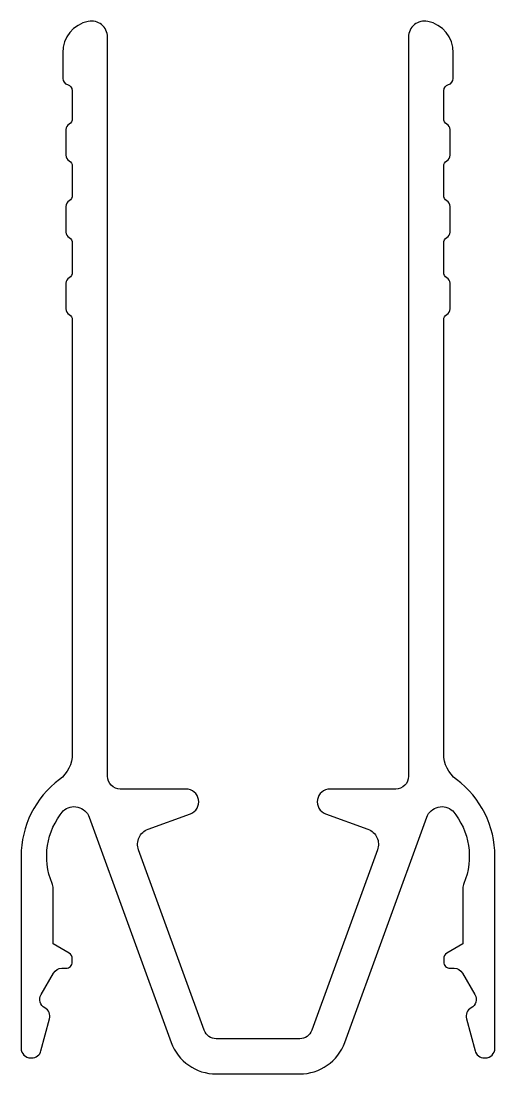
# Model space of a CAD drawing. Extents: x 955.5 to 970.3, y -10.7 to 22.2.
import ezdxf

# ---------------------------------------------------------------- set-up
doc = ezdxf.new("R2010")
doc.units = 0
doc.header["$LTSCALE"] = 15
doc.layers.get('0').update_dxf_attribs({"linetype": 'CONTINUOUS'})

msp = doc.modelspace()

# ---------------------------------------------------------------- linework, layer by layer
at = {"ltscale": 0.05}
msp.add_lwpolyline([(968.787, 15.42, 0.267949), (968.887, 15.593), (968.887, 16.393, 0.267949), (968.787, 16.566, -0.267949), (968.687, 16.74), (968.687, 17.647, -0.267949), (968.787, 17.82, 0.267949), (968.887, 17.993), (968.887, 18.793, 0.267949), (968.787, 18.966, -0.267949), (968.687, 19.14), (968.687, 20.006, -0.341999), (968.837, 20.2, 0.341999), (968.987, 20.393), (968.987, 21.193, 0.356394), (968.187, 22.173, 0.474498), (967.587, 21.683), (967.587, -1.407, -0.414214), (967.187, -1.807), (965.137, -1.807, 0.8391), (965, -2.583), (966.32, -3.063, -0.414214), (966.619, -3.704), (964.566, -9.344, -0.315299), (964.19, -9.607), (961.583, -9.607, -0.315299), (961.207, -9.344), (959.155, -3.704, -0.414214), (959.454, -3.063), (960.774, -2.583, 0.8391), (960.637, -1.807), (958.587, -1.807, -0.414214), (958.187, -1.407), (958.187, 21.683, 0.474498), (957.587, 22.173, 0.356394), (956.787, 21.193), (956.787, 20.393, 0.341999), (956.937, 20.2, -0.341999), (957.087, 20.006), (957.087, 19.14, -0.267949), (956.987, 18.966, 0.267949), (956.887, 18.793), (956.887, 17.993, 0.267949), (956.987, 17.82, -0.267949), (957.087, 17.647), (957.087, 16.74, -0.267949), (956.987, 16.566, 0.267949), (956.887, 16.393), (956.887, 15.593, 0.267949), (956.987, 15.42, -0.267949), (957.087, 15.247), (957.087, 14.34, -0.267949), (956.987, 14.166, 0.267949), (956.887, 13.993), (956.887, 13.193, 0.267949), (956.987, 13.02, -0.267949), (957.087, 12.847), (957.087, -0.707, -0.236068), (956.687, -1.507, 0.236068), (955.487, -3.907), (955.487, -9.907, 0.414214), (955.787, -10.207), (955.819, -10.207, 0.339454), (956.109, -9.984), (956.377, -8.984, 0.347368), (956.229, -8.643, -0.422532), (956.112, -8.229), (956.5, -7.557, -0.267949), (956.76, -7.407), (956.887, -7.407, 0.414214), (957.087, -7.207), (957.087, -7.107, 0.267949), (956.987, -6.934), (956.487, -6.645), (956.487, -4.907, 0.09902), (956.456, -4.753, -0.28059), (956.803, -2.491, -0.536706), (957.614, -2.686), (960.174, -9.72, 0.315299), (961.583, -10.707), (964.19, -10.707, 0.315299), (965.6, -9.72), (968.16, -2.686, -0.536706), (968.97, -2.491, -0.28059), (969.318, -4.753, 0.09902), (969.287, -4.907), (969.287, -6.645), (968.787, -6.934, 0.267949), (968.687, -7.107), (968.687, -7.207, 0.414214), (968.887, -7.407), (969.014, -7.407, -0.267949), (969.273, -7.557), (969.661, -8.229, -0.422532), (969.544, -8.643, 0.347368), (969.397, -8.984), (969.665, -9.984, 0.339454), (969.955, -10.207), (969.987, -10.207, 0.414214), (970.287, -9.907), (970.287, -3.907, 0.236068), (969.087, -1.507, -0.236068), (968.687, -0.707), (968.687, 12.847, -0.267949), (968.787, 13.02, 0.267949), (968.887, 13.193), (968.887, 13.993, 0.267949), (968.787, 14.166, -0.267949), (968.687, 14.34), (968.687, 15.247, -0.267949)], format="xyb", close=True, dxfattribs=at)

doc.saveas('drawing.dxf')
